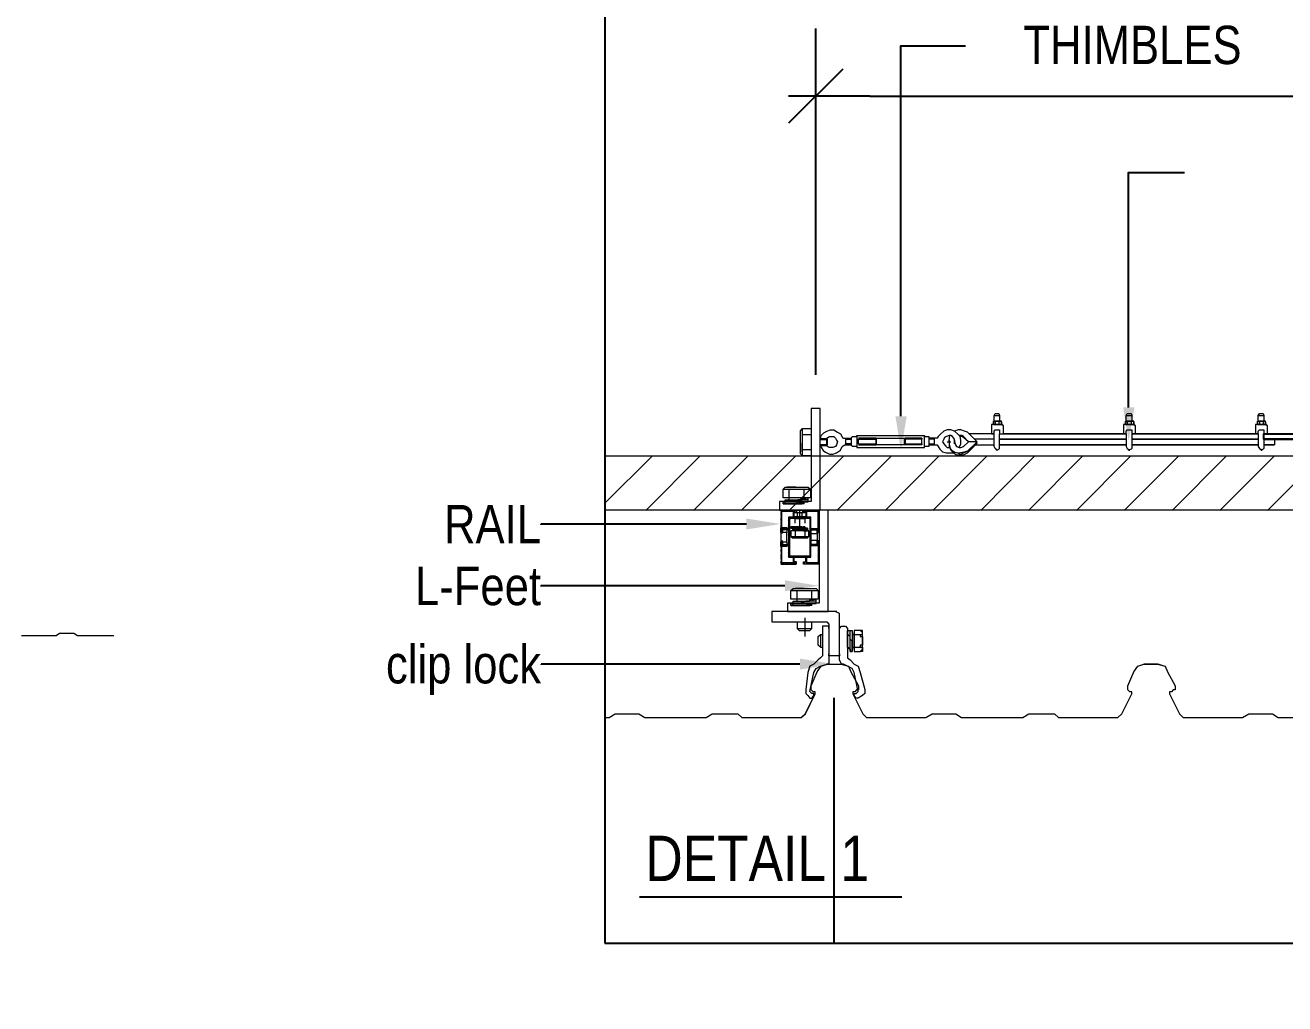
# Model space of a CAD drawing. Header units: millimetres. Extents: x 1732 to 2060, y 1135 to 1322.
# Drawn here: x 1949.1 to 2010.8, y 1135 to 1183 of the extents above; entities that cross this region are included whole.
import ezdxf
from ezdxf.enums import TextEntityAlignment as Align
from ezdxf.xclip import XClip

# ---------------------------------------------------------------- set-up
doc = ezdxf.new("R2010")
doc.units = ezdxf.units.MM
doc.header["$XCLIPFRAME"] = 2
doc.layers.get('Defpoints').update_dxf_attribs({"color": 2})
doc.layers.add('text', color=7, linetype='Continuous')
doc.styles.add('Cordia TCR', font='Cordia.shx', dxfattribs={"width": 0.85})
doc.styles.add('MASTER', font='cordia.shx', dxfattribs={"width": 1.1})
doc.dimstyles.new('E0025', dxfattribs={"dimscale": 0.025, "dimtxt": 1.6, "dimasz": 1.6, "dimexe": 2, "dimexo": 1, "dimgap": 2, "dimtad": 1, "dimtih": 1, "dimtoh": 1, "dimdec": 4, "dimzin": 0, "dimdsep": 46, "dimlunit": 6, "dimtxsty": 'MASTER', "dimblk": 'AA', "dimcen": 1, "dimclrd": 256, "dimclre": 256, "dimclrt": 256, "dimadec": 0, "dimazin": 0, "dimtfac": 1, "dimtdec": 4, "dimtix": 1, "dimtmove": 2, "dimatfit": 3, "dimfxl": 1, "dimtolj": 1, "dimtzin": 0, "dimarcsym": 0})

# ---------------------------------------------------------------- blocks, each defined once
blk = doc.blocks.new('AA')
at = {"color": 3}
blk.add_line((-0.5, -0.5), (0.5, 0.5), dxfattribs=at)
at = {"color": 8}
blk.add_line((-1, 0), (0.5, 0), dxfattribs=at)
blk = doc.blocks.new('*D7')
at = {"lineweight": -2}
for p, q in [((0.64876, -0.17889), (0.64876, -0.48815)), ((1.81876, -0.17889), (1.81876, -0.48815)), ((0.68876, -0.43815), (1.77876, -0.43815))]:
    blk.add_line(p, q, dxfattribs=at)
at = {"layer": 'Defpoints', "color": 0}
for p in [(0.64876, -0.15389), (1.81876, -0.15389), (1.81876, -0.43815)]:
    blk.add_point(p, dxfattribs=at)
at = {"linetype": 'ByBlock', "lineweight": -2, "xscale": 0.04, "yscale": 0.04, "zscale": 0.04, "rotation": 180}
blk.add_blockref('AA', (0.64876, -0.43815), dxfattribs=at)
at = {"linetype": 'ByBlock', "lineweight": -2, "xscale": 0.04, "yscale": 0.04, "zscale": 0.04}
blk.add_blockref('AA', (1.81876, -0.43815), dxfattribs=at)
at = {"insert": (1.23376, -0.36815), "char_height": 0.04, "attachment_point": 5, "style": 'MASTER'}
blk.add_mtext('\\A1;1.20', dxfattribs=at)
blk = doc.blocks.new('A$C5e33dab7')
at = {"color": 3, "lineweight": 0}
for points in [[(0.01065, 0.00634), (-0.01268, 0.00634), (-0.01268, 0), (0.01724, 0), (0.01724, 0.07504), (0.01065, 0.07504)], [(-0.01014, 0.01546), (-0.00862, 0.01699), (0.00837, 0.01699), (0.01014, 0.01546), (0.01014, 0.00913), (-0.01014, 0.00913)]]:
    blk.add_lwpolyline(points, close=True, dxfattribs=at)
for points in [[(-0.01014, 0.01546), (-0.00558, 0.01546)], [(-0.00076, 0.01699), (-0.0071, 0.01699)], [(0.00532, 0.00456), (0.00532, 0.00608), (0.00228, 0.00456), (-0.00076, 0.00456), (-0.00406, 0.00456), (-0.00558, 0.00456), (-0.0071, 0.00456), (0.0038, 0.00456), (0.0038, 0.00608), (0.00685, 0.00608), (0.00837, 0.00608), (0.00837, 0.00761), (0.00837, 0.00913), (0.00685, 0.00913), (0.00532, 0.00913), (0.00532, 0.01546), (0.01014, 0.01546)], [(-0.00558, 0.01699), (-0.00406, 0.01699), (-0.00254, 0.01699)], [(-0.00558, 0.00761), (-0.00558, 0.00913), (-0.00558, 0.01546), (-0.00406, 0.01546), (0.0038, 0.01546), (0.00532, 0.01546)], [(0.00837, 0.00761), (0.00076, 0.00761), (-0.00406, 0.00608), (-0.00862, 0.00608), (-0.01014, 0.00608), (-0.00862, 0.00608), (-0.00862, 0.00761), (-0.00406, 0.00761), (0.00076, 0.00761), (0.0038, 0.00761), (0.00532, 0.00913), (0.00685, 0.00913), (0.00532, 0.00913), (0.00685, 0.00913), (0.00837, 0.00913), (0.00685, 0.00913), (0.00532, 0.00761), (0.00076, 0.00761), (0.0038, 0.00761), (0.0038, 0.00913), (0.00532, 0.00913), (-0.00558, 0.00913)], [(-0.01014, 0.00456), (-0.00862, 0.00456), (-0.00862, 0.00608), (0.00076, 0.00608), (0.0038, 0.00608), (0.00837, 0.00608), (0.0038, 0.00608), (0.00076, 0.00456), (-0.00558, 0.00456), (-0.0071, 0.00456), (-0.00862, 0.00456), (-0.0071, 0.00456), (-0.00862, 0.00456), (-0.01014, 0.00456), (-0.01014, 0.00608), (-0.00862, 0.00608)], [(0.00837, 0.00913), (-0.00862, 0.00913)], [(-0.00076, 0.00456), (-0.00254, 0.00456), (-0.00406, 0.00456), (-0.00558, 0.00456)], [(0.00532, 0.00456), (0.0038, 0.00456)]]:
    blk.add_lwpolyline(points, dxfattribs=at)
blk = doc.blocks.new('A$C03058784')
at = {"color": 3, "lineweight": 0}
blk.add_lwpolyline([(-0.00634, -0.01014), (-0.00786, -0.00862), (-0.00786, 0.00837), (-0.00634, 0.01014), (0, 0.01014), (0, -0.01014)], close=True, dxfattribs=at)
for points in [[(0, 0.00837), (0, 0.00685), (0, 0.00532), (-0.00634, 0.00532), (-0.00634, 0.01014)], [(0, -0.00558), (-0.00634, -0.00558), (-0.00634, -0.00406), (-0.00634, 0.0038), (-0.00634, 0.00532)], [(0, 0.00837), (0, -0.00862)], [(-0.00786, -0.00076), (-0.00786, -0.0071)], [(-0.00786, -0.00558), (-0.00786, -0.00406), (-0.00786, -0.00254)], [(-0.00634, -0.01014), (-0.00634, -0.00558)]]:
    blk.add_lwpolyline(points, dxfattribs=at)
blk = doc.blocks.new('*D13')
at = {"lineweight": -2}
for p, q in [((0.63532, 0.05999), (0.63532, 0.31584)), ((2.97532, 0.05999), (2.97532, 0.31584)), ((0.67532, 0.26584), (2.93532, 0.26584))]:
    blk.add_line(p, q, dxfattribs=at)
at = {"layer": 'Defpoints', "color": 0}
for p in [(2.97532, 0.26584), (0.63532, 0.03499), (2.97532, 0.03499)]:
    blk.add_point(p, dxfattribs=at)
at = {"linetype": 'ByBlock', "lineweight": -2, "xscale": 0.04, "yscale": 0.04, "zscale": 0.04, "rotation": 180}
blk.add_blockref('AA', (0.63532, 0.26584), dxfattribs=at)
at = {"linetype": 'ByBlock', "lineweight": -2, "xscale": 0.04, "yscale": 0.04, "zscale": 0.04}
blk.add_blockref('AA', (2.97532, 0.26584), dxfattribs=at)
at = {"insert": (1.80532, 0.33584), "char_height": 0.04, "attachment_point": 5, "style": 'MASTER'}
blk.add_mtext('\\A1;ADJUST', dxfattribs=at)
blk = doc.blocks.new('A$C39f6e9bc')
at = {"color": 80}
for p, q in [((0.64344, 0.01229), (0.64344, 0.00798)), ((0.96642, 0.01229), (5.19622, 0.01229))]:
    blk.add_line(p, q, dxfattribs=at)
at = {"color": 80, "lineweight": 0}
for points in [[(0.77121, 0.02572), (0.76715, 0.02572), (0.76715, 0.02978), (0.76792, 0.0313), (0.7707, 0.0313), (0.77121, 0.02978)], [(0.86882, 0.02572), (0.86476, 0.02572), (0.86476, 0.02978), (0.86552, 0.0313), (0.86831, 0.0313), (0.86882, 0.02978)], [(0.96642, 0.02572), (0.96237, 0.02572), (0.96237, 0.02978), (0.96313, 0.0313), (0.96592, 0.0313), (0.96642, 0.02978)], [(0.76513, 0.01634), (0.76715, 0.01634), (0.76715, 0.01837), (0.76792, 0.01913), (0.77121, 0.01913), (0.77121, 0.01837), (0.77121, 0.01634), (0.77324, 0.01634), (0.774, 0.01634), (0.774, 0.02243), (0.77324, 0.02243), (0.77324, 0.02319), (0.76513, 0.02319), (0.76513, 0.02243)], [(0.77273, 0.02319), (0.77273, 0.02522), (0.77197, 0.02572), (0.76918, 0.02572), (0.77197, 0.02572), (0.77273, 0.02522)], [(0.77273, 0.02522), (0.77273, 0.02319), (0.77197, 0.02319), (0.76918, 0.02319), (0.77197, 0.02319), (0.77273, 0.02319)], [(0.86273, 0.01634), (0.86476, 0.01634), (0.86476, 0.01837), (0.86552, 0.01913), (0.86882, 0.01913), (0.86882, 0.01837), (0.86882, 0.01634), (0.87085, 0.01634), (0.87161, 0.01634), (0.87161, 0.02243), (0.87085, 0.02243), (0.87085, 0.02319), (0.86273, 0.02319), (0.86273, 0.02243)], [(0.87034, 0.02319), (0.87034, 0.02522), (0.86958, 0.02572), (0.86679, 0.02572), (0.86958, 0.02572), (0.87034, 0.02522)], [(0.87034, 0.02522), (0.87034, 0.02319), (0.86958, 0.02319), (0.86679, 0.02319), (0.86958, 0.02319), (0.87034, 0.02319)], [(0.96034, 0.01634), (0.96237, 0.01634), (0.96237, 0.01837), (0.96313, 0.01913), (0.96642, 0.01913), (0.96642, 0.01837), (0.96642, 0.01634), (0.96845, 0.01634), (0.96921, 0.01634), (0.96921, 0.02243), (0.96845, 0.02243), (0.96845, 0.02319), (0.96034, 0.02319), (0.96034, 0.02243)], [(0.96769, 0.02319), (0.96769, 0.02522), (0.96718, 0.02572), (0.96439, 0.02572), (0.96718, 0.02572), (0.96769, 0.02522)], [(0.96769, 0.02522), (0.96769, 0.02319), (0.96718, 0.02319), (0.96439, 0.02319), (0.96718, 0.02319), (0.96769, 0.02319)], [(0.66575, 0.01431), (0.66575, 0.00696), (0.6622, 0.00696), (0.66169, 0.00823), (0.66169, 0.01305), (0.6622, 0.01431)], [(0.86476, 0.01229), (0.77121, 0.01229)], [(0.86882, 0.01634), (0.96237, 0.01634)], [(0.96237, 0.01229), (0.86882, 0.01229)], [(0.86476, 0.00823), (0.77121, 0.00823)], [(0.96237, 0.00823), (0.86882, 0.00823)], [(0.96642, 0.00823), (0.97428, 0.00823)]]:
    blk.add_lwpolyline(points, close=True, dxfattribs=at)
for points in [[(0.76715, 0.02978), (0.77121, 0.02978)], [(0.86476, 0.02978), (0.86882, 0.02978)], [(0.96237, 0.02978), (0.96642, 0.02978)], [(0.63862, 0.01229), (0.63938, 0.01508), (0.64141, 0.0171), (0.64344, 0.01837), (0.64623, 0.01913), (0.64876, 0.01913), (0.65155, 0.01761), (0.65358, 0.01634), (0.6551, 0.01355), (0.65586, 0.01305), (0.65687, 0.01305), (0.66169, 0.01305)], [(0.7413, 0.0062), (0.74256, 0.00899), (0.74256, 0.01153), (0.74206, 0.01431), (0.74003, 0.01634), (0.738, 0.01837), (0.73521, 0.01913), (0.73242, 0.01913), (0.72989, 0.01837), (0.72786, 0.01634), (0.72583, 0.01431), (0.72507, 0.01305), (0.7238, 0.01305), (0.71899, 0.01305)], [(0.75473, 0.01026), (0.74738, 0.01761), (0.74535, 0.01837), (0.74256, 0.01913), (0.74054, 0.01913), (0.738, 0.01837)], [(0.77273, 0.02522), (0.77273, 0.02572), (0.7707, 0.02572), (0.7707, 0.02522), (0.7707, 0.02572), (0.76792, 0.02572), (0.76792, 0.02522), (0.76792, 0.02572), (0.76665, 0.02572), (0.76665, 0.02522), (0.76665, 0.02319), (0.76918, 0.02319), (0.76665, 0.02319), (0.76665, 0.02446), (0.76665, 0.02522), (0.76665, 0.02572), (0.76918, 0.02572), (0.76665, 0.02572), (0.76665, 0.02522), (0.76665, 0.02319), (0.76792, 0.02319), (0.76868, 0.02319), (0.76918, 0.02319), (0.7707, 0.02319), (0.77121, 0.02319), (0.77197, 0.02319), (0.77273, 0.02319), (0.77197, 0.02319), (0.77273, 0.02319), (0.77197, 0.02319)], [(0.76792, 0.02522), (0.76792, 0.02319)], [(0.7707, 0.02522), (0.7707, 0.02319)], [(0.87034, 0.02522), (0.87034, 0.02572), (0.86831, 0.02572), (0.86831, 0.02522), (0.86831, 0.02572), (0.86552, 0.02572), (0.86552, 0.02522), (0.86552, 0.02572), (0.86425, 0.02572), (0.86425, 0.02522), (0.86425, 0.02319), (0.86679, 0.02319), (0.86425, 0.02319), (0.86425, 0.02446), (0.86425, 0.02522), (0.86425, 0.02572), (0.86679, 0.02572), (0.86425, 0.02572), (0.86425, 0.02522), (0.86425, 0.02319), (0.86552, 0.02319), (0.86628, 0.02319), (0.86679, 0.02319), (0.86831, 0.02319), (0.86882, 0.02319), (0.86958, 0.02319), (0.87034, 0.02319), (0.86958, 0.02319), (0.87034, 0.02319), (0.86958, 0.02319)], [(0.86552, 0.02522), (0.86552, 0.02319)], [(0.86831, 0.02522), (0.86831, 0.02319)], [(0.96769, 0.02522), (0.96769, 0.02572), (0.96592, 0.02572), (0.96592, 0.02522), (0.96592, 0.02572), (0.96313, 0.02572), (0.96313, 0.02522), (0.96313, 0.02572), (0.96186, 0.02572), (0.96186, 0.02522), (0.96186, 0.02319), (0.96439, 0.02319), (0.96186, 0.02319), (0.96186, 0.02446), (0.96186, 0.02522), (0.96186, 0.02572), (0.96439, 0.02572), (0.96186, 0.02572), (0.96186, 0.02522), (0.96186, 0.02319), (0.96313, 0.02319), (0.96389, 0.02319), (0.96439, 0.02319), (0.96592, 0.02319), (0.96642, 0.02319), (0.96718, 0.02319), (0.96769, 0.02319), (0.96718, 0.02319), (0.96769, 0.02319), (0.96718, 0.02319)], [(0.96313, 0.02522), (0.96313, 0.02319)], [(0.96592, 0.02522), (0.96592, 0.02319)], [(0.64344, 0.01229), (0.6442, 0.01355), (0.64546, 0.01431), (0.64749, 0.01431), (0.64876, 0.01431), (0.65003, 0.01305), (0.65079, 0.01153), (0.65155, 0.01026), (0.65079, 0.00823), (0.65003, 0.00696), (0.648, 0.0062), (0.64673, 0.0062), (0.64521, 0.0062), (0.64496, 0.00646), (0.64394, 0.00696), (0.64344, 0.00798)], [(0.66169, 0.00899), (0.65814, 0.00899), (0.65763, 0.00823), (0.65763, 0.01305), (0.65814, 0.01229), (0.66169, 0.01229)], [(0.66575, 0.01431), (0.66575, 0.01508), (0.66625, 0.01508), (0.71417, 0.01508), (0.71569, 0.01508), (0.71569, 0.01431), (0.71823, 0.01431), (0.71899, 0.01431), (0.71899, 0.01305), (0.71899, 0.00823), (0.71899, 0.00696), (0.71823, 0.00696), (0.71569, 0.00696), (0.71569, 0.01431)], [(0.71366, 0.00899), (0.71366, 0.00823), (0.7129, 0.00823), (0.66828, 0.00823), (0.66777, 0.00823), (0.66701, 0.00899), (0.66701, 0.01229), (0.66777, 0.01305), (0.66828, 0.01305), (0.7129, 0.01305), (0.71366, 0.01305), (0.71366, 0.01229), (0.70073, 0.01229), (0.70073, 0.00899), (0.71366, 0.00899), (0.71366, 0.01229)], [(0.66701, 0.00823), (0.67994, 0.00823), (0.67994, 0.01305), (0.66701, 0.01305)], [(0.66701, 0.01229), (0.67994, 0.01229), (0.67994, 0.01305)], [(0.67994, 0.01229), (0.67994, 0.00899), (0.67994, 0.00823)], [(0.71366, 0.01305), (0.70149, 0.01305), (0.70149, 0.00823), (0.70073, 0.00899)], [(0.70073, 0.01229), (0.70149, 0.01305)], [(0.71899, 0.00899), (0.72228, 0.00899), (0.72304, 0.00823), (0.72304, 0.01305), (0.72228, 0.01229), (0.71899, 0.01229)], [(0.738, 0.00899), (0.738, 0.01102), (0.738, 0.01229), (0.73648, 0.01431), (0.73521, 0.01508), (0.73394, 0.01508), (0.73192, 0.01431), (0.73039, 0.01355), (0.72989, 0.01229), (0.72913, 0.01026), (0.72989, 0.00899), (0.73115, 0.00747), (0.73242, 0.0062), (0.73394, 0.0062)], [(0.73242, 0.01026), (0.73521, 0.01026)], [(0.73394, 0.01153), (0.73394, 0.0095), (0.73394, 0.00696), (0.73521, 0.00417), (0.73724, 0.00215), (0.73927, 0.00088), (0.74256, 0.00088), (0.74459, 0.00088), (0.74738, 0.00215), (0.75473, 0.0095), (0.75346, 0.0095)], [(0.73394, 0.01026), (0.73394, 0.00747), (0.73521, 0.00493), (0.73724, 0.00291), (0.74003, 0.00215), (0.74256, 0.00138), (0.74459, 0.00215), (0.74738, 0.00341), (0.75397, 0.0095)], [(0.738, 0.01026), (0.738, 0.01153), (0.738, 0.01026), (0.73851, 0.00823), (0.73927, 0.00696), (0.7413, 0.0062), (0.74256, 0.0062), (0.74459, 0.00696), (0.74814, 0.01026), (0.74459, 0.01355), (0.74332, 0.01431), (0.74206, 0.01431)], [(0.74738, 0.00341), (0.75473, 0.01026), (0.74814, 0.01026), (0.74459, 0.01431), (0.74332, 0.01508), (0.7413, 0.01508)], [(0.76994, 0.00417), (0.76918, 0.00417), (0.76868, 0.00493), (0.76792, 0.00544), (0.76715, 0.00696), (0.76715, 0.01634), (0.74865, 0.01634)], [(0.76715, 0.01229), (0.7527, 0.01229)], [(0.76918, 0.00417), (0.7707, 0.00493), (0.77121, 0.00544), (0.77121, 0.00696), (0.77121, 0.01634), (0.86476, 0.01634), (0.774, 0.01634)], [(0.77121, 0.01229), (0.86476, 0.01229)], [(0.86476, 0.01634), (0.86476, 0.00696), (0.86552, 0.00544), (0.86628, 0.00493), (0.86679, 0.00417), (0.86755, 0.00417)], [(0.86882, 0.01634), (0.86882, 0.00696), (0.86882, 0.00544), (0.86831, 0.00493), (0.86679, 0.00417)], [(0.95172, 0.01229), (0.96237, 0.01229), (0.86882, 0.01229), (0.87668, 0.01229), (0.86882, 0.01229)], [(0.96237, 0.01634), (0.96237, 0.00696), (0.96313, 0.00544), (0.96389, 0.00493), (0.96439, 0.00417), (0.96515, 0.00417)], [(0.96642, 0.01634), (0.96642, 0.00696), (0.96642, 0.00544), (0.96592, 0.00493), (0.96439, 0.00417)], [(0.97428, 0.01229), (0.97428, 0.00823), (0.96642, 0.00823)], [(0.63887, 0.00798), (0.63963, 0.00595), (0.6409, 0.00392), (0.64268, 0.00265), (0.64546, 0.00138), (0.648, 0.00138), (0.65079, 0.00215), (0.65358, 0.00417), (0.65485, 0.00696), (0.65561, 0.00747), (0.65687, 0.00823), (0.66169, 0.00823)], [(0.66575, 0.00696), (0.66575, 0.0062), (0.66625, 0.0062), (0.71417, 0.0062), (0.71569, 0.0062), (0.71569, 0.00696)], [(0.66701, 0.00899), (0.67994, 0.00899)], [(0.71366, 0.00823), (0.70149, 0.00823)], [(0.71899, 0.00823), (0.7238, 0.00823), (0.72507, 0.00823), (0.72583, 0.00696), (0.7271, 0.00493), (0.72913, 0.00291), (0.73192, 0.00215), (0.73445, 0.00215), (0.73724, 0.00215)], [(0.75346, 0.00823), (0.76715, 0.00823)], [(0.96237, 0.00823), (0.95172, 0.00823)]]:
    blk.add_lwpolyline(points, dxfattribs=at)
at = {"color": 80}
for points in [[(0.64344, 0.01229), (0.63862, 0.01229), (0.63862, 0.01229), (0.64344, 0.01229)], [(5.19622, 0.01229), (0.96642, 0.01229), (0.96642, 0.01634), (5.19622, 0.01634)], [(0.64344, 0.00798), (0.63862, 0.00798), (0.63862, 0.00798), (0.64344, 0.00798)]]:
    blk.add_lwpolyline(points, close=True, dxfattribs=at)
at = {"color": 8, "lineweight": 0}
blk.add_lwpolyline([(3.36017, -0.04006), (0.3693, -0.04006), (0.3693, 0), (3.36017, 0), (4.28704, 0), (4.28704, -0.04006)], close=True, dxfattribs=at)
for points in [[(0.47434, -0.04031), (0.51465, 0)], [(0.50983, -0.04031), (0.54989, 0)], [(0.54507, -0.04031), (0.58538, 0)], [(0.58031, -0.04031), (0.62062, 0)], [(0.6158, -0.04031), (0.65611, 0)], [(0.65104, -0.04031), (0.69135, 0)], [(0.68654, -0.04031), (0.72659, 0)], [(0.72177, -0.04031), (0.76208, 0)], [(0.75727, -0.04031), (0.79732, 0)], [(0.79251, -0.04031), (0.83282, 0)], [(0.828, -0.04031), (0.86806, 0)], [(0.86324, -0.04031), (0.90355, 0)], [(0.89873, -0.04031), (0.93879, 0)], [(0.93397, -0.04031), (0.97428, 0)], [(0.96921, -0.04031), (1.00952, 0)], [(0.18583, -0.15389), (0.19166, -0.15541), (0.19318, -0.15972), (0.19901, -0.17011), (0.19901, -0.1729), (0.19775, -0.1729), (0.19623, -0.17442), (0.1947, -0.17442), (0.1947, -0.17594), (0.20206, -0.19065), (0.20485, -0.19344), (0.20637, -0.19344), (0.2487, -0.19344), (0.25327, -0.19065), (0.27076, -0.19065), (0.27507, -0.19344), (0.27659, -0.19344), (0.32045, -0.19344), (0.32476, -0.19065), (0.34377, -0.19065), (0.34682, -0.19344), (0.34834, -0.19344), (0.38915, -0.19344), (0.39068, -0.19344), (0.39372, -0.19065), (0.40082, -0.17594), (0.40082, -0.17442), (0.39955, -0.17442), (0.39803, -0.1729), (0.39803, -0.17011), (0.40234, -0.15972), (0.40538, -0.15541), (0.40969, -0.15389), (0.41983, -0.15389), (0.42566, -0.15541), (0.42718, -0.15972), (0.43301, -0.17011), (0.43301, -0.1729), (0.43175, -0.1729), (0.43023, -0.17442), (0.4287, -0.17442), (0.4287, -0.17594), (0.43606, -0.19065), (0.43885, -0.19344), (0.44037, -0.19344), (0.4827, -0.19344), (0.48727, -0.19065), (0.50476, -0.19065), (0.50907, -0.19344), (0.51059, -0.19344), (0.55445, -0.19344), (0.55876, -0.19065), (0.57777, -0.19065), (0.58082, -0.19344), (0.58234, -0.19344), (0.62315, -0.19344), (0.62468, -0.19344), (0.62746, -0.19065), (0.63482, -0.17594), (0.63482, -0.17442), (0.63355, -0.17442), (0.63203, -0.1729), (0.63203, -0.17011), (0.63634, -0.15972), (0.63938, -0.15541), (0.64369, -0.15389), (0.65383, -0.15389), (0.65966, -0.15541), (0.66118, -0.15972), (0.66701, -0.17011), (0.66701, -0.1729), (0.66549, -0.1729), (0.66423, -0.17442), (0.6627, -0.17442), (0.6627, -0.17594), (0.67006, -0.19065), (0.67285, -0.19344), (0.67437, -0.19344), (0.7167, -0.19344), (0.72127, -0.19065), (0.73876, -0.19065), (0.74307, -0.19344), (0.74459, -0.19344), (0.78845, -0.19344), (0.79276, -0.19065), (0.81177, -0.19065), (0.81482, -0.19344), (0.81634, -0.19344), (0.85715, -0.19344), (0.85868, -0.19344), (0.86146, -0.19065), (0.86882, -0.17594), (0.86882, -0.17442), (0.86755, -0.17442), (0.86603, -0.1729), (0.86603, -0.17011), (0.87034, -0.15972), (0.87338, -0.15541), (0.87769, -0.15389), (0.88783, -0.15389), (0.87769, -0.15389), (0.88783, -0.15389), (0.89366, -0.15541), (0.89518, -0.15972), (0.90101, -0.17011), (0.90101, -0.1729), (0.89949, -0.1729), (0.89823, -0.17442), (0.8967, -0.17442), (0.8967, -0.17594), (0.90406, -0.19065), (0.90685, -0.19344), (0.90837, -0.19344), (0.9507, -0.19344), (0.95527, -0.19065), (0.97276, -0.19065), (0.97707, -0.19344), (0.97859, -0.19344), (1.02245, -0.19344)], [(0.41983, -0.15389), (0.42566, -0.15541), (0.42718, -0.15972), (0.43301, -0.17011), (0.43301, -0.1729), (0.43175, -0.1729), (0.43023, -0.17442), (0.4287, -0.17442), (0.4287, -0.17594), (0.43606, -0.19065), (0.43885, -0.19344), (0.44037, -0.19344), (0.4827, -0.19344), (0.48727, -0.19065), (0.50476, -0.19065), (0.50907, -0.19344), (0.51059, -0.19344), (0.55445, -0.19344), (0.55876, -0.19065), (0.57777, -0.19065), (0.58082, -0.19344), (0.58234, -0.19344), (0.62315, -0.19344), (0.62468, -0.19344), (0.62772, -0.19065), (0.63482, -0.17594), (0.63482, -0.17442), (0.63355, -0.17442), (0.63203, -0.1729), (0.63203, -0.17011), (0.63634, -0.15972), (0.63938, -0.15541), (0.64369, -0.15389), (0.65383, -0.15389), (0.65966, -0.15541), (0.66118, -0.15972), (0.66701, -0.17011), (0.66701, -0.1729), (0.66575, -0.1729), (0.66423, -0.17442), (0.6627, -0.17442), (0.6627, -0.17594), (0.67006, -0.19065), (0.67285, -0.19344), (0.67437, -0.19344), (0.7167, -0.19344), (0.72127, -0.19065), (0.73876, -0.19065), (0.74307, -0.19344), (0.74459, -0.19344), (0.78845, -0.19344), (0.79276, -0.19065), (0.81177, -0.19065), (0.81482, -0.19344), (0.81634, -0.19344), (0.85715, -0.19344), (0.85868, -0.19344), (0.86146, -0.19065), (0.86882, -0.17594), (0.86882, -0.17442), (0.86755, -0.17442), (0.86603, -0.1729), (0.86603, -0.17011), (0.87034, -0.15972), (0.87338, -0.15541), (0.87769, -0.15389), (0.88783, -0.15389), (0.89366, -0.15541), (0.89518, -0.15972), (0.90101, -0.17011), (0.90101, -0.1729), (0.89949, -0.1729), (0.89823, -0.17442), (0.8967, -0.17442), (0.8967, -0.17594), (0.90406, -0.19065), (0.90685, -0.19344), (0.90837, -0.19344), (0.9507, -0.19344), (0.95527, -0.19065), (0.97276, -0.19065), (0.97707, -0.19344), (0.97859, -0.19344), (1.02245, -0.19344)], [(0.8929, -0.15541), (0.88834, -0.15389)], [(5.58837, -0.19344), (5.6307, -0.19344), (5.63501, -0.19065), (5.65251, -0.19065), (5.65707, -0.19344), (5.65834, -0.19344), (5.70144, -0.19344)]]:
    blk.add_lwpolyline(points, dxfattribs=at)
at = {"color": 3, "lineweight": 0}
for points in [[(0.63685, -0.05679), (0.63786, -0.05577), (0.63761, -0.05577), (0.63761, -0.05501), (0.63786, -0.05501), (0.63786, -0.05476), (0.63761, -0.05476), (0.63761, -0.05425), (0.63786, -0.05425), (0.63786, -0.054), (0.63761, -0.054), (0.63761, -0.05349), (0.63786, -0.05349), (0.63786, -0.05299), (0.63761, -0.05299), (0.63761, -0.05248), (0.63786, -0.05248), (0.63786, -0.05223), (0.63761, -0.05223), (0.63761, -0.05172), (0.63786, -0.05172), (0.63786, -0.05121), (0.63761, -0.05121), (0.63761, -0.0507), (0.63786, -0.0507), (0.63786, -0.05045), (0.63761, -0.05045), (0.63761, -0.04994), (0.63786, -0.04994), (0.63786, -0.04969), (0.63761, -0.04969), (0.63761, -0.04893), (0.63786, -0.04893), (0.63786, -0.04868), (0.63761, -0.04868), (0.63761, -0.04817), (0.63786, -0.04817), (0.63786, -0.04792), (0.63761, -0.04792), (0.63761, -0.04741), (0.63786, -0.04741), (0.63786, -0.04715), (0.63761, -0.04715), (0.63761, -0.04639), (0.63786, -0.04639), (0.63786, -0.04614), (0.63761, -0.04614), (0.63761, -0.04563), (0.63786, -0.04563), (0.63786, -0.04538), (0.63761, -0.04538), (0.63761, -0.04462), (0.63786, -0.04462), (0.63786, -0.04437), (0.63761, -0.04437), (0.63761, -0.04386), (0.63786, -0.04386), (0.63786, -0.04361), (0.63761, -0.04361), (0.63761, -0.0431), (0.63786, -0.0431), (0.63786, -0.04259), (0.63761, -0.04259), (0.63761, -0.04208), (0.63786, -0.04208), (0.63786, -0.04183), (0.63761, -0.04183), (0.63761, -0.04132), (0.63786, -0.04132), (0.63786, -0.04107), (0.63761, -0.04082), (0.63761, -0.04056), (0.63786, -0.04056), (0.63786, -0.04031), (0.63761, -0.04006), (0.6262, -0.04006), (0.6262, -0.04031), (0.6262, -0.04132), (0.6262, -0.04158), (0.62797, -0.04158), (0.62797, -0.04513), (0.62772, -0.04538), (0.61935, -0.04538), (0.61935, -0.04183), (0.61961, -0.04158), (0.62087, -0.04158), (0.62113, -0.04132), (0.62113, -0.04006), (0.62087, -0.04006), (0.60972, -0.04006), (0.60946, -0.04006), (0.60946, -0.04056), (0.60972, -0.04056), (0.60972, -0.04107), (0.60946, -0.04107), (0.60946, -0.04132), (0.60972, -0.04132), (0.60972, -0.04183), (0.60946, -0.04183), (0.60946, -0.04208), (0.60972, -0.04208), (0.60972, -0.04259), (0.60946, -0.04259), (0.60946, -0.0431), (0.60972, -0.0431), (0.61023, -0.04259)], [(0.60946, -0.04208), (0.61023, -0.04132)], [(0.60972, -0.0431), (0.60972, -0.04361), (0.60946, -0.04361), (0.60946, -0.04386), (0.60972, -0.04386), (0.60972, -0.04437), (0.60946, -0.04437), (0.60946, -0.04462), (0.60972, -0.04462), (0.60972, -0.04538), (0.60946, -0.04538), (0.60946, -0.04563), (0.60972, -0.04563), (0.60972, -0.04614), (0.60946, -0.04614), (0.60946, -0.04639), (0.60972, -0.04639), (0.60972, -0.04715), (0.60946, -0.04715), (0.60946, -0.04741), (0.60972, -0.04741), (0.60972, -0.04792), (0.60946, -0.04792), (0.60946, -0.04817), (0.60972, -0.04817), (0.60972, -0.04868), (0.60946, -0.04868), (0.60946, -0.04893), (0.60972, -0.04893), (0.60972, -0.04969), (0.60946, -0.04969), (0.61023, -0.04893)], [(0.60946, -0.04462), (0.61023, -0.04386)], [(0.60946, -0.04741), (0.61023, -0.04639)], [(0.60972, -0.04082), (0.61023, -0.04006)], [(0.60972, -0.04589), (0.61023, -0.04538)], [(0.61073, -0.04082), (0.61149, -0.04006)], [(0.612, -0.04082), (0.61276, -0.04006)], [(0.61327, -0.04082), (0.61403, -0.04006)], [(0.61454, -0.04082), (0.6153, -0.04006)], [(0.6153, -0.04639), (0.61631, -0.04538)], [(0.6158, -0.04082), (0.61656, -0.04006)], [(0.63076, -0.04639), (0.61606, -0.04639), (0.61606, -0.07377), (0.61631, -0.07377), (0.63076, -0.07377), (0.63127, -0.07377), (0.63127, -0.04639), (0.63076, -0.04639), (0.63177, -0.04538)], [(0.61682, -0.04639), (0.61783, -0.04538)], [(0.61707, -0.04082), (0.61783, -0.04006)], [(0.61834, -0.04082), (0.61935, -0.04006)], [(0.61834, -0.04639), (0.61935, -0.04462)], [(0.61859, -0.04183), (0.62037, -0.04006)], [(0.61859, -0.0431), (0.61935, -0.04208)], [(0.61859, -0.04437), (0.61935, -0.04335)], [(0.61935, -0.04513), (0.62366, -0.04513), (0.62366, -0.04082)], [(0.61935, -0.04639), (0.62037, -0.04538)], [(0.62011, -0.04969), (0.62011, -0.04639), (0.62113, -0.04538), (0.6262, -0.04538), (0.62721, -0.04639), (0.62721, -0.04969)], [(0.62011, -0.04639), (0.62721, -0.04639)], [(0.62037, -0.04158), (0.62113, -0.04082)], [(0.62062, -0.04639), (0.62138, -0.04538)], [(0.62138, -0.04183), (0.62138, -0.04006)], [(0.62189, -0.04513), (0.62189, -0.04183)], [(0.62189, -0.04639), (0.6229, -0.04538)], [(0.62315, -0.04639), (0.62417, -0.04538)], [(0.62366, -0.05172), (0.62366, -0.04234)], [(0.62823, -0.04513), (0.62366, -0.04513)], [(0.62468, -0.04639), (0.62544, -0.04538)], [(0.62544, -0.04513), (0.62544, -0.04183)], [(0.62569, -0.04639), (0.6267, -0.04538)], [(0.62594, -0.04183), (0.62594, -0.04006)], [(0.6262, -0.04056), (0.62696, -0.04006)], [(0.6267, -0.04158), (0.62797, -0.04006)], [(0.62696, -0.04639), (0.62873, -0.04462)], [(0.62797, -0.04158), (0.62924, -0.04006)], [(0.62797, -0.04285), (0.62873, -0.04208)], [(0.62797, -0.04411), (0.62873, -0.0431)], [(0.62823, -0.04639), (0.62924, -0.04538)], [(0.63228, -0.05375), (0.63177, -0.05375), (0.63177, -0.04538), (0.62899, -0.04538), (0.62873, -0.04538), (0.62873, -0.04082), (0.6371, -0.04082), (0.6371, -0.04107)], [(0.62975, -0.04639), (0.63051, -0.04538)], [(0.63, -0.04082), (0.63076, -0.04006)], [(0.63127, -0.04082), (0.63177, -0.04006)], [(0.63127, -0.04715), (0.63177, -0.04639)], [(0.63228, -0.04082), (0.6333, -0.04006)], [(0.6338, -0.04082), (0.63431, -0.04006)], [(0.63507, -0.04082), (0.63583, -0.04006)], [(0.63608, -0.04082), (0.6371, -0.04006)], [(0.6371, -0.05349), (0.6371, -0.05375), (0.6371, -0.04107), (0.63761, -0.04056)], [(0.6371, -0.04234), (0.63761, -0.04183)], [(0.6371, -0.04361), (0.63761, -0.0431)], [(0.6371, -0.04487), (0.63761, -0.04437)], [(0.6371, -0.04639), (0.63761, -0.04563)], [(0.63786, -0.04056), (0.63786, -0.04031)], [(0.63786, -0.0431), (0.63786, -0.04285)], [(0.63786, -0.04563), (0.63786, -0.04538)], [(0.60946, -0.04969), (0.60946, -0.04994), (0.60972, -0.04994), (0.60972, -0.05045), (0.60946, -0.05045), (0.60946, -0.0507), (0.60972, -0.0507), (0.60972, -0.05121), (0.60946, -0.05121), (0.60946, -0.05172), (0.60972, -0.05172), (0.60972, -0.05223), (0.60946, -0.05223), (0.60946, -0.05248), (0.60972, -0.05248), (0.60972, -0.05299), (0.60946, -0.05299), (0.60946, -0.05349), (0.60972, -0.05349), (0.60972, -0.054), (0.60946, -0.054), (0.60946, -0.05425), (0.60972, -0.05425), (0.60972, -0.05476), (0.60946, -0.05476), (0.60946, -0.05501), (0.60972, -0.05501), (0.60972, -0.05577), (0.60946, -0.05577), (0.60946, -0.05603), (0.60972, -0.05603), (0.60972, -0.05654), (0.60946, -0.05654), (0.60946, -0.05679), (0.61073, -0.05679), (0.61099, -0.05654), (0.61099, -0.05451), (0.61504, -0.05451), (0.6153, -0.05476), (0.6153, -0.06541), (0.61504, -0.06541), (0.61504, -0.06566), (0.61124, -0.06566), (0.61099, -0.06541), (0.61099, -0.06313), (0.61073, -0.06313), (0.60972, -0.06313), (0.60946, -0.06363), (0.60972, -0.06363), (0.60972, -0.06414), (0.60946, -0.06414), (0.60946, -0.06465), (0.60972, -0.06465), (0.60972, -0.0649), (0.60946, -0.0649), (0.60946, -0.06541), (0.60972, -0.06541), (0.60972, -0.06566), (0.60946, -0.06566), (0.60946, -0.06617), (0.60972, -0.06617), (0.60972, -0.06668), (0.60946, -0.06668), (0.60946, -0.06693), (0.60972, -0.06693), (0.60972, -0.06744), (0.61023, -0.06693)], [(0.60946, -0.05223), (0.61023, -0.05172)], [(0.61403, -0.06363), (0.61403, -0.05654), (0.60946, -0.05654), (0.60946, -0.05299), (0.61403, -0.05299), (0.61403, -0.05654)], [(0.60946, -0.05501), (0.60972, -0.05476), (0.61048, -0.05375)], [(0.60972, -0.04842), (0.61023, -0.04766)], [(0.60972, -0.05096), (0.61023, -0.05045)], [(0.60972, -0.05349), (0.61023, -0.05273)], [(0.60972, -0.05603), (0.61175, -0.05375)], [(0.61225, -0.05451), (0.61327, -0.05375)], [(0.61352, -0.05451), (0.61428, -0.05375)], [(0.61479, -0.05451), (0.61606, -0.05324)], [(0.6153, -0.04766), (0.61606, -0.0469)], [(0.6153, -0.04893), (0.61606, -0.04817)], [(0.6153, -0.0502), (0.61606, -0.04944)], [(0.6153, -0.05172), (0.61606, -0.0507)], [(0.6153, -0.05273), (0.61606, -0.05172)], [(0.6153, -0.05527), (0.61606, -0.05451)], [(0.6153, -0.05679), (0.61606, -0.05577)], [(0.61707, -0.05248), (0.61808, -0.05248), (0.61808, -0.05349), (0.62417, -0.05349), (0.6262, -0.05349), (0.62924, -0.05349), (0.6262, -0.05349), (0.62417, -0.05248), (0.62011, -0.05248), (0.6191, -0.05248), (0.61808, -0.05248), (0.6191, -0.05248), (0.61808, -0.05248), (0.61707, -0.05248), (0.61707, -0.05349), (0.61808, -0.05349)], [(0.62924, -0.05451), (0.62417, -0.05451), (0.62113, -0.05349), (0.61808, -0.05349), (0.61707, -0.05349), (0.61808, -0.05349), (0.61808, -0.05451), (0.62113, -0.05451), (0.62417, -0.05451), (0.6262, -0.05451), (0.62721, -0.05552), (0.62823, -0.05552), (0.62721, -0.05552), (0.62823, -0.05552), (0.62924, -0.05552), (0.62823, -0.05552), (0.62721, -0.05451), (0.62417, -0.05451), (0.6262, -0.05451), (0.6262, -0.05552), (0.62721, -0.05552), (0.62011, -0.05552)], [(0.62924, -0.05552), (0.61808, -0.05552)], [(0.62721, -0.05248), (0.62721, -0.05349), (0.62518, -0.05248), (0.62315, -0.05248), (0.62113, -0.05248), (0.62011, -0.05248), (0.6191, -0.05248), (0.6262, -0.05248), (0.6262, -0.05349), (0.62823, -0.05349), (0.62924, -0.05349), (0.62924, -0.05451), (0.62924, -0.05552), (0.62823, -0.05552), (0.62721, -0.05552), (0.62721, -0.05958), (0.63025, -0.05958)], [(0.62315, -0.05248), (0.62214, -0.05248), (0.62113, -0.05248), (0.62011, -0.05248)], [(0.62011, -0.05451), (0.62011, -0.05552), (0.62011, -0.05958), (0.62113, -0.05958), (0.6262, -0.05958), (0.62721, -0.05958)], [(0.62721, -0.05248), (0.6262, -0.05248)], [(0.63127, -0.04842), (0.63177, -0.04741)], [(0.63127, -0.04969), (0.63177, -0.04868)], [(0.63127, -0.05096), (0.63177, -0.04994)], [(0.63127, -0.05223), (0.63177, -0.05146)], [(0.63127, -0.05349), (0.63177, -0.05273)], [(0.63127, -0.05476), (0.63228, -0.05375), (0.6371, -0.05375)], [(0.63127, -0.05603), (0.63177, -0.05501)], [(0.63786, -0.05577), (0.63786, -0.05603), (0.63761, -0.05603), (0.63761, -0.05628), (0.63786, -0.05654), (0.63786, -0.05679), (0.63634, -0.05679), (0.63634, -0.05654), (0.63634, -0.05476), (0.63608, -0.05476), (0.63608, -0.05451), (0.63228, -0.05451), (0.63228, -0.05476), (0.63177, -0.05476), (0.63177, -0.06541), (0.63228, -0.06566), (0.63608, -0.06566), (0.63634, -0.06541), (0.63634, -0.06313), (0.63761, -0.06313), (0.63786, -0.06363), (0.63761, -0.06363), (0.63761, -0.06414), (0.63786, -0.06414), (0.63786, -0.06465), (0.63761, -0.06465), (0.63761, -0.0649), (0.63786, -0.0649), (0.63786, -0.06541), (0.63761, -0.06541), (0.63761, -0.06566), (0.63786, -0.06566), (0.63786, -0.06617), (0.63761, -0.06617), (0.63761, -0.06668), (0.63786, -0.06668), (0.63786, -0.06693), (0.63761, -0.06693), (0.63761, -0.06744), (0.63786, -0.06744), (0.63786, -0.06769), (0.63761, -0.06769), (0.63761, -0.06845), (0.63786, -0.06845), (0.63761, -0.06845), (0.63761, -0.06921), (0.63786, -0.06921), (0.63786, -0.06946), (0.63761, -0.06946), (0.63761, -0.07023), (0.63786, -0.07023), (0.63786, -0.07048), (0.63761, -0.07048), (0.63761, -0.07099), (0.63786, -0.07099), (0.63786, -0.07124), (0.63761, -0.07124), (0.63761, -0.072), (0.63786, -0.072), (0.63761, -0.072), (0.63761, -0.07276), (0.63786, -0.07276), (0.63786, -0.07301), (0.63761, -0.07301), (0.63761, -0.07352), (0.63786, -0.07352)], [(0.63279, -0.05451), (0.6333, -0.05375)], [(0.63406, -0.05451), (0.63482, -0.05375)], [(0.63507, -0.05451), (0.63608, -0.05375)], [(0.63634, -0.05476), (0.63786, -0.05299)], [(0.63634, -0.05603), (0.63761, -0.05451)], [(0.6371, -0.04741), (0.63761, -0.0469)], [(0.6371, -0.04868), (0.63786, -0.04792)], [(0.6371, -0.04994), (0.63761, -0.04944)], [(0.6371, -0.05146), (0.63786, -0.0507)], [(0.6371, -0.05273), (0.63761, -0.05197)], [(0.60946, -0.05654), (0.60946, -0.06363), (0.61403, -0.06363), (0.61403, -0.06693), (0.60946, -0.06693), (0.60946, -0.06363)], [(0.60946, -0.06515), (0.60972, -0.0649), (0.61099, -0.06363)], [(0.60972, -0.06363), (0.60997, -0.06313)], [(0.60972, -0.06617), (0.61099, -0.06465)], [(0.60997, -0.05679), (0.61099, -0.05603)], [(0.61454, -0.06617), (0.61606, -0.06465)], [(0.6153, -0.05806), (0.61606, -0.05679)], [(0.6153, -0.05932), (0.61606, -0.05831)], [(0.6153, -0.06034), (0.61606, -0.05958)], [(0.6153, -0.06186), (0.61606, -0.06085)], [(0.6153, -0.06313), (0.61606, -0.06211)], [(0.6153, -0.06414), (0.61606, -0.06313)], [(0.61707, -0.05958), (0.62011, -0.05958)], [(0.62315, -0.06059), (0.6191, -0.06059)], [(0.62011, -0.06059), (0.62113, -0.06059), (0.62214, -0.06059)], [(0.63127, -0.0573), (0.63177, -0.05654)], [(0.63127, -0.05856), (0.63177, -0.0578)], [(0.63127, -0.05983), (0.63177, -0.05907)], [(0.63127, -0.06135), (0.63177, -0.06034)], [(0.63127, -0.06237), (0.63177, -0.06161)], [(0.63127, -0.06363), (0.63177, -0.06287)], [(0.63127, -0.0649), (0.63177, -0.06414)], [(0.63634, -0.05755), (0.63203, -0.05755)], [(0.63634, -0.06262), (0.63203, -0.06262)], [(0.63608, -0.06617), (0.63761, -0.06465)], [(0.63786, -0.05679), (0.63634, -0.05679)], [(0.63786, -0.06287), (0.63634, -0.06287)], [(0.63634, -0.06363), (0.63659, -0.06313)], [(0.63634, -0.0649), (0.63786, -0.06313)], [(0.60946, -0.06744), (0.60946, -0.06744)], [(0.60972, -0.06744), (0.60946, -0.06744), (0.60946, -0.06769), (0.60972, -0.06769), (0.60972, -0.06845), (0.60946, -0.06845), (0.60972, -0.06845), (0.60972, -0.06921), (0.60946, -0.06921), (0.60946, -0.06946), (0.60972, -0.06946), (0.60972, -0.07023), (0.60946, -0.07023), (0.60946, -0.07048), (0.60972, -0.07048), (0.60972, -0.07099), (0.60946, -0.07099), (0.60946, -0.07124), (0.60972, -0.07124), (0.60972, -0.072), (0.60946, -0.072), (0.60972, -0.072), (0.60972, -0.07276), (0.60946, -0.07276), (0.60946, -0.07301), (0.60972, -0.07301), (0.60972, -0.07352), (0.60946, -0.07352), (0.60946, -0.07377), (0.60972, -0.07377), (0.60972, -0.07428), (0.60946, -0.07428), (0.60946, -0.07479), (0.60972, -0.07479), (0.60972, -0.07504), (0.60946, -0.07504), (0.60946, -0.07555), (0.60972, -0.07555), (0.60972, -0.07606), (0.60946, -0.07606), (0.60946, -0.07631), (0.60972, -0.07631), (0.60972, -0.07707), (0.60946, -0.07707), (0.60972, -0.07707), (0.60972, -0.07783), (0.60946, -0.07783), (0.60946, -0.07808), (0.60972, -0.07808), (0.60972, -0.07885), (0.60946, -0.07885), (0.60946, -0.0791), (0.60972, -0.0791), (0.60972, -0.07961), (0.60946, -0.07961), (0.60946, -0.07986), (0.60972, -0.08011), (0.62087, -0.08011), (0.62087, -0.07986), (0.62113, -0.07986), (0.62113, -0.07859), (0.62087, -0.07834), (0.61935, -0.07834), (0.61935, -0.07479), (0.61961, -0.07479), (0.62772, -0.07479), (0.62873, -0.07377)], [(0.60946, -0.07023), (0.60946, -0.06997)], [(0.60946, -0.07276), (0.60946, -0.07276)], [(0.60972, -0.08011), (0.61048, -0.0791), (0.61023, -0.0791), (0.61023, -0.06617), (0.61504, -0.06617), (0.6153, -0.06642), (0.6153, -0.07479), (0.61859, -0.07479), (0.61859, -0.0791), (0.61048, -0.0791)], [(0.60972, -0.0687), (0.61023, -0.0682)], [(0.60972, -0.06997), (0.61023, -0.06946)], [(0.60972, -0.07124), (0.61023, -0.07048)], [(0.60972, -0.07251), (0.61023, -0.072)], [(0.60972, -0.07377), (0.61023, -0.07327)], [(0.61073, -0.06617), (0.61175, -0.06566)], [(0.612, -0.06617), (0.61276, -0.06566)], [(0.61327, -0.06617), (0.61403, -0.06566)], [(0.6153, -0.06693), (0.61606, -0.06592)], [(0.6153, -0.0682), (0.61606, -0.06718)], [(0.6153, -0.06946), (0.61606, -0.06845)], [(0.6153, -0.07048), (0.61606, -0.06972)], [(0.6153, -0.072), (0.61606, -0.07099)], [(0.6153, -0.07327), (0.61606, -0.07225)], [(0.6153, -0.07454), (0.61606, -0.07352)], [(0.61631, -0.07479), (0.61707, -0.07377)], [(0.61758, -0.07479), (0.61834, -0.07377)], [(0.61859, -0.07479), (0.61961, -0.07377)], [(0.62011, -0.07479), (0.62113, -0.07377)], [(0.62138, -0.07479), (0.62239, -0.07377)], [(0.62265, -0.07479), (0.62366, -0.07377)], [(0.62392, -0.07479), (0.62468, -0.07377)], [(0.62518, -0.07479), (0.6262, -0.07377)], [(0.6371, -0.07428), (0.63786, -0.07352), (0.63786, -0.07377), (0.63761, -0.07377), (0.63761, -0.07428), (0.63786, -0.07428), (0.63786, -0.07479), (0.63761, -0.07479), (0.63761, -0.07504), (0.63786, -0.07504), (0.63786, -0.07555), (0.63761, -0.07555), (0.63761, -0.07606), (0.63786, -0.07606), (0.63786, -0.07631), (0.63761, -0.07631), (0.63761, -0.07707), (0.63786, -0.07707), (0.63761, -0.07707), (0.63761, -0.07783), (0.63786, -0.07783), (0.63786, -0.07808), (0.63761, -0.07808), (0.63761, -0.07885), (0.63786, -0.07885), (0.63786, -0.0791), (0.63761, -0.0791), (0.63761, -0.07961), (0.63786, -0.07961), (0.63786, -0.07986), (0.63761, -0.08011), (0.6262, -0.08011), (0.6262, -0.07986), (0.6262, -0.07859), (0.6262, -0.07834), (0.62772, -0.07834), (0.62797, -0.07834), (0.62797, -0.07808), (0.62797, -0.07479), (0.62772, -0.07479)], [(0.6267, -0.07479), (0.62746, -0.07377)], [(0.62899, -0.07479), (0.63, -0.07377)], [(0.63025, -0.07479), (0.63177, -0.07301)], [(0.63127, -0.06642), (0.63228, -0.06541)], [(0.63127, -0.06744), (0.63177, -0.06668)], [(0.63127, -0.0687), (0.63177, -0.06794)], [(0.63127, -0.06997), (0.63177, -0.06921)], [(0.63127, -0.07149), (0.63177, -0.07048)], [(0.63127, -0.07276), (0.63177, -0.07175)], [(0.63152, -0.07479), (0.63177, -0.07428)], [(0.63254, -0.06617), (0.6333, -0.06566)], [(0.6338, -0.06617), (0.63456, -0.06566)], [(0.63507, -0.06617), (0.63583, -0.06566)], [(0.6371, -0.06668), (0.63786, -0.06592)], [(0.6371, -0.06794), (0.63761, -0.06744)], [(0.6371, -0.06921), (0.63786, -0.06845)], [(0.6371, -0.07048), (0.63761, -0.06972)], [(0.6371, -0.07175), (0.63786, -0.07099)], [(0.6371, -0.07301), (0.63761, -0.07225)], [(0.60946, -0.07631), (0.61023, -0.0758)], [(0.60946, -0.0791), (0.61023, -0.07808)], [(0.60972, -0.07504), (0.61023, -0.07454)], [(0.60972, -0.07758), (0.61023, -0.07707)], [(0.61099, -0.08011), (0.61175, -0.0791)], [(0.61225, -0.08011), (0.61327, -0.0791)], [(0.61352, -0.08011), (0.61428, -0.0791)], [(0.61504, -0.08011), (0.61555, -0.0791)], [(0.61606, -0.08011), (0.61707, -0.0791)], [(0.61732, -0.08011), (0.61834, -0.0791)], [(0.61859, -0.07606), (0.61935, -0.0753)], [(0.61859, -0.07732), (0.61935, -0.07656)], [(0.61859, -0.07859), (0.61935, -0.07783)], [(0.61859, -0.08011), (0.62037, -0.07834)], [(0.62011, -0.08011), (0.62113, -0.07885)], [(0.6262, -0.07986), (0.62873, -0.07758)], [(0.6262, -0.07885), (0.6267, -0.07834)], [(0.62772, -0.08011), (0.62873, -0.0791)], [(0.62797, -0.07606), (0.62873, -0.07504)], [(0.62797, -0.07707), (0.62873, -0.07631)], [(0.62899, -0.08011), (0.62975, -0.0791)], [(0.63, -0.08011), (0.63076, -0.0791)], [(0.63152, -0.08011), (0.63228, -0.0791)], [(0.63279, -0.08011), (0.63355, -0.0791)], [(0.63406, -0.08011), (0.63482, -0.0791)], [(0.63507, -0.08011), (0.63608, -0.0791)], [(0.63659, -0.08011), (0.63786, -0.07859)], [(0.6371, -0.07555), (0.63761, -0.07479)], [(0.6371, -0.07682), (0.63786, -0.07606)], [(0.6371, -0.07808), (0.63761, -0.07732)], [(0.61707, -0.09963), (0.62163, -0.09963)], [(0.6262, -0.09811), (0.62011, -0.09811)], [(0.63254, -0.11054), (0.63254, -0.10901), (0.62949, -0.11054), (0.6262, -0.11054), (0.62315, -0.11054), (0.62163, -0.11054), (0.62011, -0.11054), (0.63101, -0.11054), (0.63101, -0.10901), (0.63406, -0.10901), (0.63558, -0.10901), (0.63558, -0.10749), (0.63558, -0.10597), (0.63406, -0.10597), (0.63254, -0.10597), (0.63254, -0.09963), (0.6371, -0.09963)], [(0.62163, -0.09811), (0.62315, -0.09811), (0.62468, -0.09811)], [(0.62163, -0.10749), (0.62163, -0.10597), (0.62163, -0.09963), (0.62315, -0.09963), (0.63101, -0.09963), (0.63254, -0.09963)], [(0.63558, -0.10749), (0.62797, -0.10749), (0.62315, -0.10901), (0.61859, -0.10901), (0.61707, -0.10901), (0.61859, -0.10901), (0.61859, -0.10749), (0.62315, -0.10749), (0.62797, -0.10749), (0.63101, -0.10749), (0.63254, -0.10597), (0.63406, -0.10597), (0.63254, -0.10597), (0.63406, -0.10597), (0.63558, -0.10597), (0.63406, -0.10597), (0.63254, -0.10749), (0.62797, -0.10749), (0.63101, -0.10749), (0.63101, -0.10597), (0.63254, -0.10597), (0.62163, -0.10597)], [(0.61707, -0.11054), (0.61859, -0.11054), (0.61859, -0.10901), (0.62797, -0.10901), (0.63101, -0.10901), (0.63558, -0.10901), (0.63101, -0.10901), (0.62797, -0.11054), (0.62163, -0.11054), (0.62011, -0.11054), (0.61859, -0.11054), (0.62011, -0.11054), (0.61859, -0.11054), (0.61707, -0.11054), (0.61707, -0.10901), (0.61859, -0.10901)], [(0.63558, -0.10597), (0.61859, -0.10597)], [(0.6262, -0.11054), (0.62468, -0.11054), (0.62315, -0.11054), (0.62163, -0.11054)], [(0.63254, -0.11054), (0.63101, -0.11054)], [(0.65282, -0.12752), (0.65434, -0.126), (0.65738, -0.126), (0.6589, -0.12752), (0.6589, -0.1478), (0.6589, -0.14932), (0.66068, -0.15085), (0.66372, -0.15389), (0.66676, -0.15541), (0.66828, -0.16023), (0.67158, -0.17265), (0.67158, -0.17569), (0.6698, -0.17721), (0.66676, -0.17899), (0.66524, -0.17899), (0.66372, -0.17721), (0.66372, -0.17569), (0.66524, -0.17569), (0.66676, -0.17417), (0.66372, -0.16023), (0.6622, -0.15718), (0.6589, -0.15541), (0.65586, -0.15389), (0.65434, -0.15389), (0.65282, -0.15085), (0.65282, -0.11814), (0.65282, -0.11662), (0.64977, -0.1151), (0.60465, -0.1151), (0.60287, -0.1151), (0.60287, -0.11662), (0.60287, -0.12118), (0.60287, -0.1227), (0.60465, -0.1227), (0.64344, -0.1227), (0.64496, -0.12448), (0.64496, -0.15085), (0.64496, -0.15389), (0.64344, -0.15389)], [(0.65104, -0.1151), (0.60338, -0.1151)], [(0.62721, -0.11966), (0.62721, -0.13361)], [(0.62163, -0.1227), (0.62163, -0.12752), (0.62315, -0.12904), (0.63101, -0.12904), (0.63254, -0.12752), (0.63254, -0.1227)], [(0.62163, -0.12752), (0.63254, -0.12752)], [(0.64496, -0.12752), (0.64496, -0.126), (0.64344, -0.126), (0.64039, -0.126), (0.64039, -0.12752), (0.64039, -0.1478), (0.63887, -0.14932), (0.6371, -0.15085), (0.63406, -0.15389), (0.63101, -0.15541), (0.62949, -0.16023), (0.62797, -0.17265), (0.62797, -0.17569), (0.62949, -0.17721), (0.63101, -0.17899), (0.63254, -0.17899), (0.63406, -0.17721), (0.63406, -0.17569), (0.63254, -0.17569), (0.63101, -0.17417), (0.63406, -0.16023), (0.63558, -0.15718), (0.63887, -0.15541), (0.64344, -0.15389), (0.65434, -0.15389)], [(0.6589, -0.13208), (0.6589, -0.13056), (0.6589, -0.12904)], [(0.6589, -0.13994), (0.6589, -0.13842), (0.6589, -0.13538), (0.6589, -0.13208), (0.6589, -0.13538), (0.6589, -0.13842), (0.6589, -0.14146), (0.66068, -0.14299), (0.66068, -0.14451), (0.66068, -0.14299), (0.66068, -0.13361), (0.6589, -0.13208), (0.6589, -0.12904), (0.66068, -0.12904), (0.6622, -0.12904), (0.6622, -0.13208), (0.6622, -0.13538), (0.6622, -0.1369), (0.6622, -0.14146), (0.6622, -0.14451), (0.6622, -0.1369), (0.66068, -0.13538), (0.66068, -0.12904), (0.6622, -0.12904)], [(0.66068, -0.14299), (0.6589, -0.14146), (0.6589, -0.13208), (0.6589, -0.12904), (0.6589, -0.13056)], [(0.6622, -0.13208), (0.66372, -0.13208), (0.66828, -0.13208), (0.6698, -0.13208), (0.6698, -0.12904), (0.66828, -0.12904)], [(0.66828, -0.13208), (0.66828, -0.13361), (0.6698, -0.13361), (0.6698, -0.13994), (0.66828, -0.13994), (0.66828, -0.14146), (0.6698, -0.14146), (0.6698, -0.14451), (0.66828, -0.14451), (0.6698, -0.14299), (0.6698, -0.13056), (0.66828, -0.12904), (0.66372, -0.12904), (0.66372, -0.14451), (0.66828, -0.14451)], [(0.63887, -0.13208), (0.64039, -0.13208)], [(0.6622, -0.14146), (0.6622, -0.14299), (0.6622, -0.1369), (0.6622, -0.14146), (0.66372, -0.14146), (0.66828, -0.14146)], [(0.66372, -0.14299), (0.66372, -0.13056)], [(0.66372, -0.13208), (0.66372, -0.14146), (0.66372, -0.13208)], [(0.6698, -0.13361), (0.6698, -0.13056)], [(0.63887, -0.14146), (0.64039, -0.14146)], [(0.65282, -0.14628), (0.65282, -0.1478), (0.6513, -0.1478), (0.64648, -0.1478), (0.64496, -0.1478), (0.64496, -0.14628)]]:
    blk.add_lwpolyline(points, dxfattribs=at)
for points in [[(0.6153, -0.04538), (0.6153, -0.05375), (0.61023, -0.05375), (0.61023, -0.04107), (0.61048, -0.04082), (0.61859, -0.04082), (0.61859, -0.04538)], [(0.63786, -0.10876), (0.61454, -0.10876), (0.61454, -0.1151), (0.64445, -0.1151), (0.64445, -0.04006), (0.63786, -0.04006)], [(0.63127, -0.04639), (0.61606, -0.04639), (0.61606, -0.07377), (0.63127, -0.07377)], [(0.61935, -0.04513), (0.61935, -0.04183), (0.62797, -0.04183), (0.62797, -0.04513)], [(0.61707, -0.05958), (0.61808, -0.06059), (0.62924, -0.06059), (0.63025, -0.05958), (0.63025, -0.05552), (0.61707, -0.05552)], [(0.63203, -0.06541), (0.63203, -0.05476), (0.63634, -0.05476), (0.63634, -0.06541)], [(0.6371, -0.06642), (0.6371, -0.0791), (0.62873, -0.0791), (0.62873, -0.07479), (0.63177, -0.07479), (0.63177, -0.06642), (0.63228, -0.06617), (0.6371, -0.06617)], [(0.61707, -0.09963), (0.61859, -0.09811), (0.63558, -0.09811), (0.6371, -0.09963), (0.6371, -0.10597), (0.61707, -0.10597)], [(0.63887, -0.13208), (0.63887, -0.14146), (0.6371, -0.13994), (0.6371, -0.13361)], [(0.6622, -0.14451), (0.66068, -0.14451)]]:
    blk.add_lwpolyline(points, close=True, dxfattribs=at)
at = {"color": 80, "lineweight": 0, "extrusion": (0, 0, -1)}
blk.add_ellipse((0.77158, 0.04555), major_axis=(0.03519, 0.04198), ratio=0.319539, start_param=2.632891, end_param=3.673461, dxfattribs=at)
at = {"color": 3}
blk.add_blockref('A$C5e33dab7', (0.62138, -0.04006), dxfattribs=at)
at = {"color": 80}
blk.add_blockref('A$C03058784', (0.63203, 0.01013), dxfattribs=at)
dim = blk.add_aligned_dim(p1=(0.63532, 0.03499), p2=(2.97532, 0.03499), distance=0.23085, text='ADJUST', dimstyle='E0025', override={"dimtxsty": 'MASTER'})
dim.commit()
dim.dimension.update_dxf_attribs({"geometry": '*D13', "text_midpoint": (1.80532, 0.33584)})
dim = blk.add_aligned_dim(p1=(0.64876, -0.15389), p2=(1.81876, -0.15389), distance=-0.28426, text='1.20', dimstyle='E0025')
dim.commit()
dim.dimension.update_dxf_attribs({"geometry": '*D7', "text_midpoint": (1.23376, -0.36815)})
blk = doc.blocks.new('A$C1068fede')
blk.add_blockref('A$C39f6e9bc', (-5.5483, 0))

msp = doc.modelspace()

# ---------------------------------------------------------------- linework, layer by layer
at = {"color": 10, "linetype": 'ByBlock'}
msp.add_line((1979.202, 1140.224), (1992.053, 1140.224), dxfattribs=at)
at = {"color": 10}
for points in [[(1992.012, 1163.792), (1992.012, 1181.943), (1995.173, 1181.943)], [(2003.17, 1164.219), (2003.17, 1175.74), (2005.91, 1175.74)]]:
    msp.add_lwpolyline(points, dxfattribs=at)
for points in [[(1984.439, 1158.507), (1974.375, 1158.498), (1974.375, 1158.498)], [(1986.33, 1155.478), (1974.375, 1155.469), (1974.375, 1155.469)], [(1987.062, 1151.64), (1974.377, 1151.632), (1974.377, 1151.632)]]:
    msp.add_lwpolyline(points)
at = {"color": 1, "transparency": 33554559}
for points in [[(2003.455, 1164.219), (2003.17, 1162.572), (2002.901, 1164.219)], [(1992.298, 1163.792), (1992.012, 1162.128), (1991.743, 1163.792)]]:
    msp.add_solid(points, dxfattribs=at)
at = {"transparency": 33554559}
for points in [[(1984.439, 1158.776), (1986.104, 1158.509), (1984.44, 1158.238)], [(1986.33, 1155.747), (1987.995, 1155.48), (1986.331, 1155.209)], [(1987.061, 1151.909), (1988.726, 1151.642), (1987.062, 1151.371)]]:
    msp.add_solid(points, dxfattribs=at)

# ---------------------------------------------------------------- block references
ref = msp.add_blockref('A$C39f6e9bc', (1945.702, 1161.847), dxfattribs=dict(xscale=66.31718830975021, yscale=66.31718830975021, zscale=66.31718830975021))
XClip(ref).set_block_clipping_path([(0.4795716778, -0.3601385693), (1.7048346632, 0.3429339434)])
at = {"xscale": 40.10805704610954, "yscale": 40.10805704610954, "zscale": 40.10805704610954}
msp.add_blockref('A$C1068fede', (1947.307, 1160.798), dxfattribs=at)

# ---------------------------------------------------------------- texts
at = {"color": 10, "style": 'Cordia TCR', "width": 0.85}
msp.add_text('DETAIL 1', height=2.2244, dxfattribs=at).set_placement((1979.491, 1141))
at = {"layer": 'text', "style": 'Cordia TCR', "width": 0.85}
for s, p in [('RAIL', (1974.374, 1158.498)), ('L-Feet', (1974.376, 1155.469)), ('clip lock', (1974.377, 1151.632))]:
    msp.add_text(s, height=1.8797, dxfattribs=at).set_placement(p, align=Align.MIDDLE_RIGHT)
at = {"layer": 'text', "insert": (2003.359, 1181.979), "char_height": 1.87965, "attachment_point": 5, "style": 'Cordia TCR'}
msp.add_mtext('\\A1;THIMBLES', dxfattribs=at)

doc.saveas('drawing.dxf')
